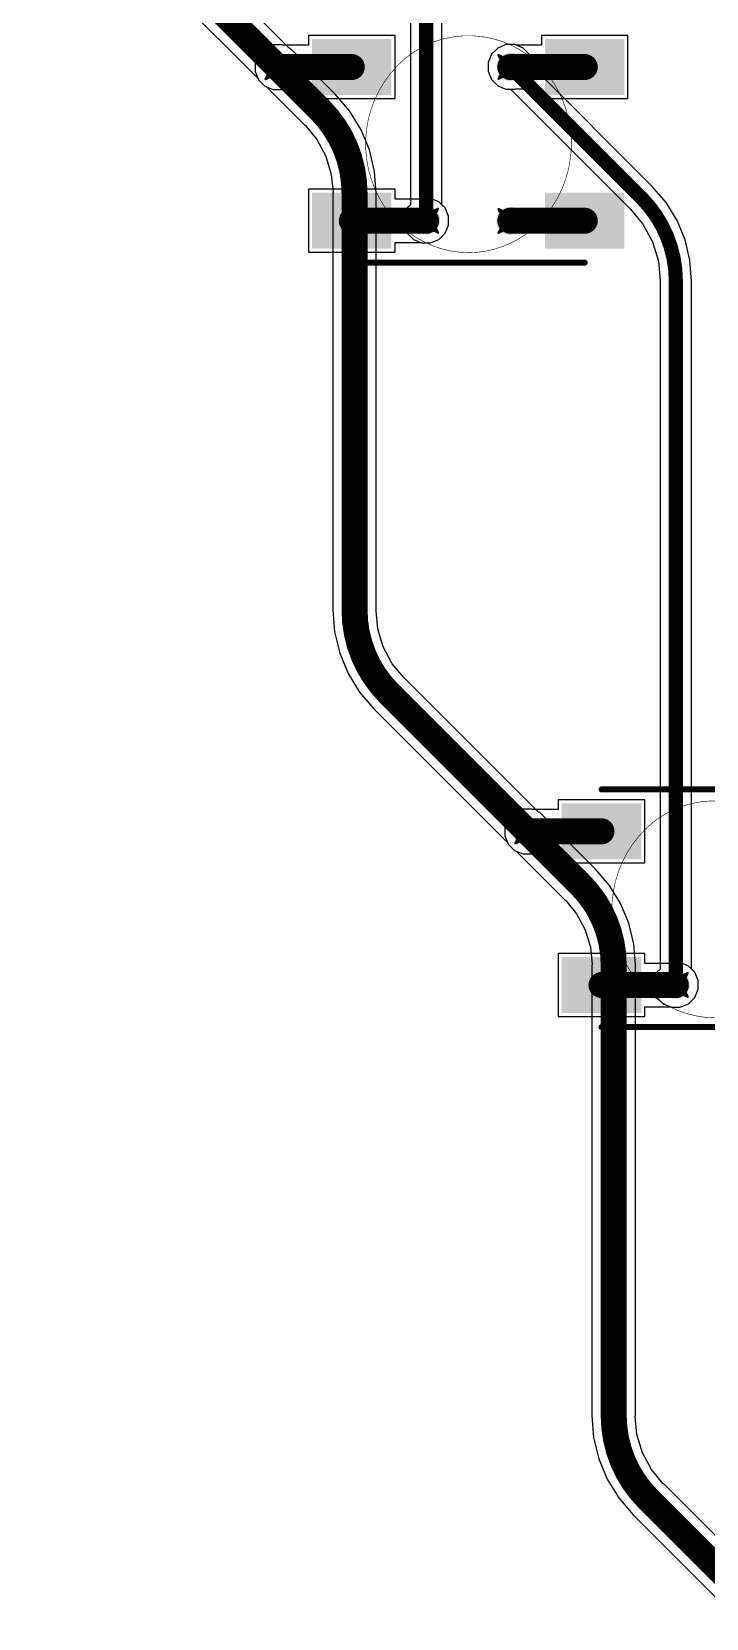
# Model space of a CAD drawing. Header units: inches. Extents: x -11 to 1110, y -7 to 455.
# Drawn here: x 216.54 to 231.02, y 182.35 to 216.41 of the extents above; entities that cross this region are included whole.
import ezdxf

# ---------------------------------------------------------------- set-up
doc = ezdxf.new("R2010")
doc.units = ezdxf.units.IN
for name, color, linetype in [('Bottom Layer', 5, 'Continuous'), ('Drill Drawing', 1, 'Continuous'), ('Mechanical 7', 56, 'Continuous'), ('Top Layer', 1, 'Continuous'), ('Top Overlay', 2, 'Continuous'), ('Top Paste', 8, 'Continuous'), ('Top Solder', 216, 'Continuous'), ('Via Holes', 16, 'Continuous')]:
    doc.layers.add(name, color=color, linetype=linetype)

msp = doc.modelspace()

# ---------------------------------------------------------------- hatches: boundary and pattern name
at = {"layer": 'Bottom Layer'}
h = msp.add_hatch(color=5, dxfattribs=at)
edge = h.paths.add_edge_path()
edge.add_arc((221.815, 215.648), 0.3, 0, 360)
h = msp.add_hatch(color=5, dxfattribs=at)
edge = h.paths.add_edge_path()
edge.add_arc((226.815, 215.655), 0.3, 0, 360)
h = msp.add_hatch(color=5, dxfattribs=at)
edge = h.paths.add_edge_path()
edge.add_arc((225.006, 212.355), 0.3, 0, 360)
h = msp.add_hatch(color=5, dxfattribs=at)
edge = h.paths.add_edge_path()
edge.add_arc((226.815, 212.348), 0.3, 0, 360)
h = msp.add_hatch(color=5, dxfattribs=at)
edge = h.paths.add_edge_path()
edge.add_arc((227.174, 199.24), 0.3, 0, 360)
h = msp.add_hatch(color=5, dxfattribs=at)
edge = h.paths.add_edge_path()
edge.add_arc((230.366, 195.947), 0.3, 0, 360)
at = {"layer": 'Top Layer'}
h = msp.add_hatch(color=1, dxfattribs=at)
edge = h.paths.add_edge_path()
edge.add_arc((221.815, 215.648), 0.3, 0, 360)
for points in [[(222.661, 216.152), (224.161, 216.152), (224.161, 215.152), (222.661, 215.152)], [(229.161, 215.152), (227.661, 215.152), (227.661, 216.152), (229.161, 216.152)], [(222.661, 212.852), (224.161, 212.852), (224.161, 211.852), (222.661, 211.852)], [(227.661, 212.852), (229.161, 212.852), (229.161, 211.852), (227.661, 211.852)], [(228.02, 199.743), (229.52, 199.743), (229.52, 198.743), (228.02, 198.743)], [(228.02, 196.443), (229.52, 196.443), (229.52, 195.443), (228.02, 195.443)]]:
    msp.add_hatch(color=1, dxfattribs=at).paths.add_polyline_path(points)
h = msp.add_hatch(color=1, dxfattribs=at)
edge = h.paths.add_edge_path()
edge.add_arc((226.815, 215.655), 0.3, 0, 360)
h = msp.add_hatch(color=1, dxfattribs=at)
edge = h.paths.add_edge_path()
edge.add_arc((225.006, 212.355), 0.3, 0, 360)
h = msp.add_hatch(color=1, dxfattribs=at)
edge = h.paths.add_edge_path()
edge.add_arc((226.815, 212.348), 0.3, 0, 360)
h = msp.add_hatch(color=1, dxfattribs=at)
edge = h.paths.add_edge_path()
edge.add_arc((227.174, 199.24), 0.3, 0, 360)
h = msp.add_hatch(color=1, dxfattribs=at)
edge = h.paths.add_edge_path()
edge.add_arc((230.366, 195.947), 0.3, 0, 360)
at = {"layer": 'Top Paste'}
for points in [[(222.661, 216.152), (224.161, 216.152), (224.161, 215.152), (222.661, 215.152)], [(229.161, 215.152), (227.661, 215.152), (227.661, 216.152), (229.161, 216.152)], [(222.661, 212.852), (224.161, 212.852), (224.161, 211.852), (222.661, 211.852)], [(227.661, 212.852), (229.161, 212.852), (229.161, 211.852), (227.661, 211.852)], [(228.02, 199.743), (229.52, 199.743), (229.52, 198.743), (228.02, 198.743)], [(228.02, 196.443), (229.52, 196.443), (229.52, 195.443), (228.02, 195.443)]]:
    msp.add_hatch(color=8, dxfattribs=at).paths.add_polyline_path(points)
at = {"layer": 'Top Solder'}
for points in [[(222.559, 216.253), (224.262, 216.253), (224.262, 215.05), (222.559, 215.05)], [(229.262, 215.05), (227.559, 215.05), (227.559, 216.253), (229.262, 216.253)], [(222.559, 212.953), (224.262, 212.953), (224.262, 211.75), (222.559, 211.75)], [(227.559, 212.953), (229.262, 212.953), (229.262, 211.75), (227.559, 211.75)], [(227.918, 199.845), (229.622, 199.845), (229.622, 198.642), (227.918, 198.642)], [(227.918, 196.545), (229.622, 196.545), (229.622, 195.342), (227.918, 195.342)]]:
    msp.add_hatch(color=216, dxfattribs=at).paths.add_polyline_path(points)
at = {"layer": 'Via Holes'}
h = msp.add_hatch(color=7, dxfattribs=at)
edge = h.paths.add_edge_path()
edge.add_arc((221.815, 215.648), 0.15, 0, 360)
h = msp.add_hatch(color=7, dxfattribs=at)
edge = h.paths.add_edge_path()
edge.add_arc((226.815, 215.655), 0.15, 0, 360)
h = msp.add_hatch(color=7, dxfattribs=at)
edge = h.paths.add_edge_path()
edge.add_arc((225.006, 212.355), 0.15, 0, 360)
h = msp.add_hatch(color=7, dxfattribs=at)
edge = h.paths.add_edge_path()
edge.add_arc((226.815, 212.348), 0.15, 0, 360)
h = msp.add_hatch(color=7, dxfattribs=at)
edge = h.paths.add_edge_path()
edge.add_arc((227.174, 199.24), 0.15, 0, 360)
h = msp.add_hatch(color=7, dxfattribs=at)
edge = h.paths.add_edge_path()
edge.add_arc((230.366, 195.947), 0.15, 0, 360)

# ---------------------------------------------------------------- linework, layer by layer
at = {"layer": 'Bottom Layer'}
for p, q in [((224.67, 226.997), (224.67, 212.694)), ((225.343, 212.694), (225.343, 226.997)), ((222.058, 216.065), (217.199, 220.923)), ((216.54, 220.264), (221.398, 215.406)), ((222.086, 216.053), (222.058, 216.065)), ((222.22, 215.919), (222.086, 216.053)), ((226.544, 216.06), (226.41, 215.926)), ((226.72, 216.133), (226.544, 216.06)), ((226.91, 216.133), (226.72, 216.133)), ((227.086, 216.06), (226.91, 216.133)), ((227.22, 215.926), (227.086, 216.06)), ((222.232, 215.891), (222.22, 215.919)), ((223.055, 215.068), (222.232, 215.891)), ((226.41, 215.926), (226.337, 215.75)), ((226.337, 215.75), (226.337, 215.56)), ((227.293, 215.75), (227.22, 215.926)), ((227.293, 215.653), (227.293, 215.75)), ((229.86, 213.086), (227.293, 215.653)), ((221.398, 215.406), (221.41, 215.378)), ((221.41, 215.378), (221.544, 215.243)), ((226.337, 215.56), (226.41, 215.384)), ((226.41, 215.384), (226.544, 215.25)), ((221.544, 215.243), (221.572, 215.232)), ((221.572, 215.232), (222.396, 214.408)), ((223.361, 214.709), (223.055, 215.068)), ((223.055, 215.068), (223.055, 215.068)), ((223.055, 215.068), (223.055, 215.068)), ((226.544, 215.25), (226.72, 215.177)), ((226.72, 215.177), (226.817, 215.177)), ((226.817, 215.177), (229.384, 212.61)), ((223.608, 214.307), (223.361, 214.709)), ((222.396, 214.408), (222.414, 214.396)), ((222.414, 214.396), (222.659, 214.098)), ((223.789, 213.871), (223.608, 214.307)), ((222.659, 214.098), (222.851, 213.738)), ((222.851, 213.738), (222.969, 213.348)), ((223.899, 213.412), (223.789, 213.871)), ((222.969, 213.348), (223.007, 212.963)), ((223.936, 212.942), (223.899, 213.412)), ((223.007, 212.963), (223.003, 212.942)), ((223.003, 212.942), (223.003, 203.997)), ((223.935, 203.997), (223.935, 212.942)), ((223.935, 212.942), (223.936, 212.942)), ((229.861, 213.088), (229.86, 213.086)), ((230.155, 212.745), (229.861, 213.088)), ((224.601, 212.626), (224.528, 212.45)), ((224.67, 212.694), (224.601, 212.626)), ((225.411, 212.626), (225.343, 212.694)), ((225.484, 212.45), (225.411, 212.626)), ((229.384, 212.61), (229.396, 212.602)), ((229.396, 212.602), (229.661, 212.279)), ((230.391, 212.359), (230.155, 212.745)), ((224.528, 212.45), (224.528, 212.26)), ((224.528, 212.26), (224.601, 212.084)), ((225.411, 212.084), (225.484, 212.26)), ((225.484, 212.26), (225.484, 212.45)), ((229.661, 212.279), (229.865, 211.897)), ((230.564, 211.942), (230.391, 212.359)), ((224.601, 212.084), (224.736, 211.95)), ((224.736, 211.95), (224.911, 211.877)), ((224.911, 211.877), (225.101, 211.877)), ((225.101, 211.877), (225.277, 211.95)), ((225.277, 211.95), (225.411, 212.084)), ((229.865, 211.897), (229.991, 211.483)), ((230.669, 211.503), (230.564, 211.942)), ((229.991, 211.483), (230.032, 211.067)), ((230.705, 211.052), (230.669, 211.503)), ((230.032, 211.067), (230.029, 211.052)), ((230.029, 211.052), (230.029, 196.286)), ((230.702, 196.286), (230.702, 211.052)), ((230.702, 211.052), (230.705, 211.052)), ((223.003, 203.997), (223.003, 203.997)), ((223.003, 203.997), (223.04, 203.527)), ((223.931, 203.976), (223.935, 203.997)), ((223.969, 203.591), (223.931, 203.976)), ((223.04, 203.527), (223.15, 203.068)), ((224.087, 203.201), (223.969, 203.591)), ((223.15, 203.068), (223.33, 202.632)), ((224.28, 202.841), (224.087, 203.201)), ((224.525, 202.543), (224.28, 202.841)), ((223.33, 202.632), (223.577, 202.23)), ((224.543, 202.531), (224.525, 202.543)), ((227.417, 199.657), (224.543, 202.531)), ((223.577, 202.23), (223.883, 201.871)), ((223.883, 201.871), (223.884, 201.871)), ((223.884, 201.871), (226.758, 198.997)), ((227.445, 199.645), (227.417, 199.657)), ((227.579, 199.51), (227.445, 199.645)), ((227.591, 199.482), (227.579, 199.51)), ((228.644, 198.43), (227.591, 199.482)), ((226.758, 198.997), (226.769, 198.969)), ((226.769, 198.969), (226.904, 198.835)), ((226.904, 198.835), (226.932, 198.823)), ((226.932, 198.823), (227.984, 197.77)), ((228.941, 198.082), (228.644, 198.43)), ((228.644, 198.43), (228.644, 198.43)), ((229.18, 197.691), (228.941, 198.082)), ((227.984, 197.77), (228.001, 197.759)), ((228.001, 197.759), (228.236, 197.473)), ((229.355, 197.269), (229.18, 197.691)), ((228.236, 197.473), (228.42, 197.129)), ((229.462, 196.824), (229.355, 197.269)), ((228.42, 197.129), (228.533, 196.756)), ((228.533, 196.756), (228.57, 196.387)), ((229.498, 196.367), (229.462, 196.824)), ((228.57, 196.387), (228.566, 196.367)), ((228.566, 196.367), (228.566, 186.7)), ((229.498, 186.7), (229.498, 196.367)), ((229.498, 196.367), (229.498, 196.367)), ((229.961, 196.217), (229.888, 196.042)), ((230.029, 196.286), (229.961, 196.217)), ((230.771, 196.217), (230.702, 196.286)), ((230.843, 196.042), (230.771, 196.217)), ((229.888, 196.042), (229.888, 195.852)), ((230.843, 195.852), (230.843, 196.042)), ((229.888, 195.852), (229.961, 195.676)), ((229.961, 195.676), (230.095, 195.542)), ((230.095, 195.542), (230.271, 195.469)), ((230.461, 195.469), (230.636, 195.542)), ((230.636, 195.542), (230.771, 195.676)), ((230.771, 195.676), (230.843, 195.852)), ((230.271, 195.469), (230.461, 195.469)), ((228.566, 186.7), (228.565, 186.7)), ((228.565, 186.7), (228.602, 186.229)), ((229.494, 186.679), (229.498, 186.7)), ((229.532, 186.294), (229.494, 186.679)), ((228.602, 186.229), (228.712, 185.771)), ((229.65, 185.904), (229.532, 186.294)), ((228.712, 185.771), (228.893, 185.335)), ((229.842, 185.544), (229.65, 185.904)), ((228.893, 185.335), (229.14, 184.933)), ((230.088, 185.245), (229.842, 185.544)), ((230.105, 185.233), (230.088, 185.245)), ((232.294, 183.045), (230.105, 185.233)), ((229.14, 184.933), (229.446, 184.574)), ((229.446, 184.574), (229.446, 184.574)), ((229.446, 184.574), (231.634, 182.386))]:
    msp.add_line(p, q, dxfattribs=at)
for points in [[(225.006, 212.355, 0.305, 0.305, 0), (225.006, 226.997, 0.305, 0.305, 0)], [(216.869, 220.594, 0.559, 0.559, 0), (221.815, 215.648, 0.559, 0.559, 0)], [(221.815, 215.648, 0.559, 0.559, 0), (222.725, 214.738, 0.559, 0.559, 0)], [(226.815, 215.655, 0.305, 0.305, 0), (229.622, 212.848, 0.305, 0.305, 0)], [(222.725, 214.738, 0.559, 0.559, -0.198912), (223.469, 212.942, 0.559, 0.559, 0)], [(223.469, 203.997, 0.559, 0.559, 0), (223.469, 212.942, 0.559, 0.559, 0)], [(229.622, 212.848, 0.305, 0.305, -0.198912), (230.366, 211.052, 0.305, 0.305, 0)], [(230.366, 195.947, 0.305, 0.305, 0), (230.366, 211.052, 0.305, 0.305, 0)], [(224.213, 202.201, 0.559, 0.559, -0.198912), (223.469, 203.997, 0.559, 0.559, 0)], [(224.213, 202.201, 0.559, 0.559, 0), (227.174, 199.24, 0.559, 0.559, 0)], [(227.174, 199.24, 0.559, 0.559, 0), (228.314, 198.1, 0.559, 0.559, 0)], [(228.314, 198.1, 0.559, 0.559, -0.198912), (229.032, 196.367, 0.559, 0.559, 0)], [(229.032, 186.7, 0.559, 0.559, 0), (229.032, 196.367, 0.559, 0.559, 0)], [(229.776, 184.904, 0.559, 0.559, -0.198912), (229.032, 186.7, 0.559, 0.559, 0)], [(229.776, 184.904, 0.559, 0.559, 0), (232.051, 182.628, 0.559, 0.559, 0)]]:
    msp.add_lwpolyline(points, format="xyseb", dxfattribs=at)
for points in [[(221.675, 215.648, 0.279, 0.279, 1), (221.955, 215.648, 0.279, 0.279, 1)], [(221.675, 215.648, 0.279, 0.279, 1), (221.955, 215.648, 0.279, 0.279, 1)], [(226.739, 215.655, 0.152, 0.152, 1), (226.891, 215.655, 0.152, 0.152, 1)], [(222.586, 214.738, 0.279, 0.279, 1), (222.865, 214.738, 0.279, 0.279, 1)], [(222.586, 214.738, 0.279, 0.279, 1), (222.865, 214.738, 0.279, 0.279, 1)], [(223.329, 212.942, 0.279, 0.279, 1), (223.609, 212.942, 0.279, 0.279, 1)], [(223.329, 212.942, 0.279, 0.279, 1), (223.609, 212.942, 0.279, 0.279, 1)], [(229.545, 212.848, 0.152, 0.152, 1), (229.698, 212.848, 0.152, 0.152, 1)], [(229.545, 212.848, 0.152, 0.152, 1), (229.698, 212.848, 0.152, 0.152, 1)], [(224.93, 212.355, 0.152, 0.152, 1), (225.082, 212.355, 0.152, 0.152, 1)], [(230.289, 211.052, 0.152, 0.152, 1), (230.442, 211.052, 0.152, 0.152, 1)], [(230.289, 211.052, 0.152, 0.152, 1), (230.442, 211.052, 0.152, 0.152, 1)], [(223.329, 203.997, 0.279, 0.279, 1), (223.609, 203.997, 0.279, 0.279, 1)], [(223.329, 203.997, 0.279, 0.279, 1), (223.609, 203.997, 0.279, 0.279, 1)], [(224.073, 202.201, 0.279, 0.279, 1), (224.353, 202.201, 0.279, 0.279, 1)], [(224.073, 202.201, 0.279, 0.279, 1), (224.353, 202.201, 0.279, 0.279, 1)], [(227.035, 199.24, 0.279, 0.279, 1), (227.314, 199.24, 0.279, 0.279, 1)], [(227.035, 199.24, 0.279, 0.279, 1), (227.314, 199.24, 0.279, 0.279, 1)], [(228.174, 198.1, 0.279, 0.279, 1), (228.454, 198.1, 0.279, 0.279, 1)], [(228.174, 198.1, 0.279, 0.279, 1), (228.454, 198.1, 0.279, 0.279, 1)], [(228.892, 196.367, 0.279, 0.279, 1), (229.172, 196.367, 0.279, 0.279, 1)], [(228.892, 196.367, 0.279, 0.279, 1), (229.172, 196.367, 0.279, 0.279, 1)], [(230.289, 195.947, 0.152, 0.152, 1), (230.442, 195.947, 0.152, 0.152, 1)], [(228.892, 186.7, 0.279, 0.279, 1), (229.172, 186.7, 0.279, 0.279, 1)], [(228.892, 186.7, 0.279, 0.279, 1), (229.172, 186.7, 0.279, 0.279, 1)], [(229.636, 184.904, 0.279, 0.279, 1), (229.915, 184.904, 0.279, 0.279, 1)], [(229.636, 184.904, 0.279, 0.279, 1), (229.915, 184.904, 0.279, 0.279, 1)]]:
    msp.add_lwpolyline(points, format="xyseb", close=True, dxfattribs=at)
at = {"layer": 'Drill Drawing'}
for points in [[(221.561, 215.902, 0.0508, 0.0508, 0), (221.815, 215.775, 0.0508, 0.0508, 0)], [(221.561, 215.902, 0.0508, 0.0508, 0), (221.688, 215.648, 0.0508, 0.0508, 0)], [(221.561, 215.394, 0.0508, 0.0508, 0), (221.688, 215.648, 0.0508, 0.0508, 0)], [(221.815, 215.775, 0.0508, 0.0508, 0), (222.069, 215.902, 0.0508, 0.0508, 0)], [(221.942, 215.648, 0.0508, 0.0508, 0), (222.069, 215.902, 0.0508, 0.0508, 0)], [(221.942, 215.648, 0.0508, 0.0508, 0), (222.069, 215.394, 0.0508, 0.0508, 0)], [(226.561, 215.909, 0.0508, 0.0508, 0), (226.815, 215.782, 0.0508, 0.0508, 0)], [(226.561, 215.909, 0.0508, 0.0508, 0), (226.688, 215.655, 0.0508, 0.0508, 0)], [(226.561, 215.401, 0.0508, 0.0508, 0), (226.688, 215.655, 0.0508, 0.0508, 0)], [(226.815, 215.782, 0.0508, 0.0508, 0), (227.069, 215.909, 0.0508, 0.0508, 0)], [(226.942, 215.655, 0.0508, 0.0508, 0), (227.069, 215.909, 0.0508, 0.0508, 0)], [(226.942, 215.655, 0.0508, 0.0508, 0), (227.069, 215.401, 0.0508, 0.0508, 0)], [(221.561, 215.394, 0.0508, 0.0508, 0), (221.815, 215.521, 0.0508, 0.0508, 0)], [(221.815, 215.521, 0.0508, 0.0508, 0), (222.069, 215.394, 0.0508, 0.0508, 0)], [(226.561, 215.401, 0.0508, 0.0508, 0), (226.815, 215.528, 0.0508, 0.0508, 0)], [(226.815, 215.528, 0.0508, 0.0508, 0), (227.069, 215.401, 0.0508, 0.0508, 0)], [(224.752, 212.609, 0.0508, 0.0508, 0), (225.006, 212.482, 0.0508, 0.0508, 0)], [(224.752, 212.609, 0.0508, 0.0508, 0), (224.879, 212.355, 0.0508, 0.0508, 0)], [(225.006, 212.482, 0.0508, 0.0508, 0), (225.26, 212.609, 0.0508, 0.0508, 0)], [(225.133, 212.355, 0.0508, 0.0508, 0), (225.26, 212.609, 0.0508, 0.0508, 0)], [(226.561, 212.602, 0.0508, 0.0508, 0), (226.815, 212.475, 0.0508, 0.0508, 0)], [(226.561, 212.602, 0.0508, 0.0508, 0), (226.688, 212.348, 0.0508, 0.0508, 0)], [(226.815, 212.475, 0.0508, 0.0508, 0), (227.069, 212.602, 0.0508, 0.0508, 0)], [(226.942, 212.348, 0.0508, 0.0508, 0), (227.069, 212.602, 0.0508, 0.0508, 0)], [(224.752, 212.101, 0.0508, 0.0508, 0), (224.879, 212.355, 0.0508, 0.0508, 0)], [(224.752, 212.101, 0.0508, 0.0508, 0), (225.006, 212.228, 0.0508, 0.0508, 0)], [(225.006, 212.228, 0.0508, 0.0508, 0), (225.26, 212.101, 0.0508, 0.0508, 0)], [(225.133, 212.355, 0.0508, 0.0508, 0), (225.26, 212.101, 0.0508, 0.0508, 0)], [(226.561, 212.094, 0.0508, 0.0508, 0), (226.688, 212.348, 0.0508, 0.0508, 0)], [(226.561, 212.094, 0.0508, 0.0508, 0), (226.815, 212.221, 0.0508, 0.0508, 0)], [(226.815, 212.221, 0.0508, 0.0508, 0), (227.069, 212.094, 0.0508, 0.0508, 0)], [(226.942, 212.348, 0.0508, 0.0508, 0), (227.069, 212.094, 0.0508, 0.0508, 0)], [(226.92, 199.494, 0.0508, 0.0508, 0), (227.174, 199.367, 0.0508, 0.0508, 0)], [(226.92, 199.494, 0.0508, 0.0508, 0), (227.047, 199.24, 0.0508, 0.0508, 0)], [(226.92, 198.986, 0.0508, 0.0508, 0), (227.047, 199.24, 0.0508, 0.0508, 0)], [(227.174, 199.367, 0.0508, 0.0508, 0), (227.428, 199.494, 0.0508, 0.0508, 0)], [(227.301, 199.24, 0.0508, 0.0508, 0), (227.428, 199.494, 0.0508, 0.0508, 0)], [(227.301, 199.24, 0.0508, 0.0508, 0), (227.428, 198.986, 0.0508, 0.0508, 0)], [(226.92, 198.986, 0.0508, 0.0508, 0), (227.174, 199.113, 0.0508, 0.0508, 0)], [(227.174, 199.113, 0.0508, 0.0508, 0), (227.428, 198.986, 0.0508, 0.0508, 0)], [(230.112, 196.201, 0.0508, 0.0508, 0), (230.366, 196.074, 0.0508, 0.0508, 0)], [(230.112, 196.201, 0.0508, 0.0508, 0), (230.239, 195.947, 0.0508, 0.0508, 0)], [(230.366, 196.074, 0.0508, 0.0508, 0), (230.62, 196.201, 0.0508, 0.0508, 0)], [(230.493, 195.947, 0.0508, 0.0508, 0), (230.62, 196.201, 0.0508, 0.0508, 0)], [(230.112, 195.693, 0.0508, 0.0508, 0), (230.239, 195.947, 0.0508, 0.0508, 0)], [(230.493, 195.947, 0.0508, 0.0508, 0), (230.62, 195.693, 0.0508, 0.0508, 0)], [(230.112, 195.693, 0.0508, 0.0508, 0), (230.366, 195.82, 0.0508, 0.0508, 0)], [(230.366, 195.82, 0.0508, 0.0508, 0), (230.62, 195.693, 0.0508, 0.0508, 0)]]:
    msp.add_lwpolyline(points, format="xyseb", dxfattribs=at)
for points in [[(221.548, 215.902, 0.0254, 0.0254, 1), (221.574, 215.902, 0.0254, 0.0254, 1)], [(221.548, 215.902, 0.0254, 0.0254, 1), (221.574, 215.902, 0.0254, 0.0254, 1)], [(221.675, 215.648, 0.0254, 0.0254, 1), (221.701, 215.648, 0.0254, 0.0254, 1)], [(221.675, 215.648, 0.0254, 0.0254, 1), (221.701, 215.648, 0.0254, 0.0254, 1)], [(221.802, 215.775, 0.0254, 0.0254, 1), (221.828, 215.775, 0.0254, 0.0254, 1)], [(221.802, 215.775, 0.0254, 0.0254, 1), (221.828, 215.775, 0.0254, 0.0254, 1)], [(221.929, 215.648, 0.0254, 0.0254, 1), (221.955, 215.648, 0.0254, 0.0254, 1)], [(221.929, 215.648, 0.0254, 0.0254, 1), (221.955, 215.648, 0.0254, 0.0254, 1)], [(222.056, 215.902, 0.0254, 0.0254, 1), (222.082, 215.902, 0.0254, 0.0254, 1)], [(222.056, 215.902, 0.0254, 0.0254, 1), (222.082, 215.902, 0.0254, 0.0254, 1)], [(226.548, 215.909, 0.0254, 0.0254, 1), (226.574, 215.909, 0.0254, 0.0254, 1)], [(226.548, 215.909, 0.0254, 0.0254, 1), (226.574, 215.909, 0.0254, 0.0254, 1)], [(226.675, 215.655, 0.0254, 0.0254, 1), (226.701, 215.655, 0.0254, 0.0254, 1)], [(226.675, 215.655, 0.0254, 0.0254, 1), (226.701, 215.655, 0.0254, 0.0254, 1)], [(226.802, 215.782, 0.0254, 0.0254, 1), (226.828, 215.782, 0.0254, 0.0254, 1)], [(226.802, 215.782, 0.0254, 0.0254, 1), (226.828, 215.782, 0.0254, 0.0254, 1)], [(226.929, 215.655, 0.0254, 0.0254, 1), (226.955, 215.655, 0.0254, 0.0254, 1)], [(226.929, 215.655, 0.0254, 0.0254, 1), (226.955, 215.655, 0.0254, 0.0254, 1)], [(227.056, 215.909, 0.0254, 0.0254, 1), (227.082, 215.909, 0.0254, 0.0254, 1)], [(227.056, 215.909, 0.0254, 0.0254, 1), (227.082, 215.909, 0.0254, 0.0254, 1)], [(221.548, 215.394, 0.0254, 0.0254, 1), (221.574, 215.394, 0.0254, 0.0254, 1)], [(221.548, 215.394, 0.0254, 0.0254, 1), (221.574, 215.394, 0.0254, 0.0254, 1)], [(221.802, 215.521, 0.0254, 0.0254, 1), (221.828, 215.521, 0.0254, 0.0254, 1)], [(221.802, 215.521, 0.0254, 0.0254, 1), (221.828, 215.521, 0.0254, 0.0254, 1)], [(222.056, 215.394, 0.0254, 0.0254, 1), (222.082, 215.394, 0.0254, 0.0254, 1)], [(222.056, 215.394, 0.0254, 0.0254, 1), (222.082, 215.394, 0.0254, 0.0254, 1)], [(226.548, 215.401, 0.0254, 0.0254, 1), (226.574, 215.401, 0.0254, 0.0254, 1)], [(226.548, 215.401, 0.0254, 0.0254, 1), (226.574, 215.401, 0.0254, 0.0254, 1)], [(226.802, 215.528, 0.0254, 0.0254, 1), (226.828, 215.528, 0.0254, 0.0254, 1)], [(226.802, 215.528, 0.0254, 0.0254, 1), (226.828, 215.528, 0.0254, 0.0254, 1)], [(227.056, 215.401, 0.0254, 0.0254, 1), (227.082, 215.401, 0.0254, 0.0254, 1)], [(227.056, 215.401, 0.0254, 0.0254, 1), (227.082, 215.401, 0.0254, 0.0254, 1)], [(224.74, 212.609, 0.0254, 0.0254, 1), (224.765, 212.609, 0.0254, 0.0254, 1)], [(224.74, 212.609, 0.0254, 0.0254, 1), (224.765, 212.609, 0.0254, 0.0254, 1)], [(225.248, 212.609, 0.0254, 0.0254, 1), (225.273, 212.609, 0.0254, 0.0254, 1)], [(225.248, 212.609, 0.0254, 0.0254, 1), (225.273, 212.609, 0.0254, 0.0254, 1)], [(226.548, 212.602, 0.0254, 0.0254, 1), (226.574, 212.602, 0.0254, 0.0254, 1)], [(226.548, 212.602, 0.0254, 0.0254, 1), (226.574, 212.602, 0.0254, 0.0254, 1)], [(227.056, 212.602, 0.0254, 0.0254, 1), (227.082, 212.602, 0.0254, 0.0254, 1)], [(227.056, 212.602, 0.0254, 0.0254, 1), (227.082, 212.602, 0.0254, 0.0254, 1)], [(224.867, 212.355, 0.0254, 0.0254, 1), (224.892, 212.355, 0.0254, 0.0254, 1)], [(224.867, 212.355, 0.0254, 0.0254, 1), (224.892, 212.355, 0.0254, 0.0254, 1)], [(224.994, 212.482, 0.0254, 0.0254, 1), (225.019, 212.482, 0.0254, 0.0254, 1)], [(224.994, 212.482, 0.0254, 0.0254, 1), (225.019, 212.482, 0.0254, 0.0254, 1)], [(224.994, 212.228, 0.0254, 0.0254, 1), (225.019, 212.228, 0.0254, 0.0254, 1)], [(224.994, 212.228, 0.0254, 0.0254, 1), (225.019, 212.228, 0.0254, 0.0254, 1)], [(225.121, 212.355, 0.0254, 0.0254, 1), (225.146, 212.355, 0.0254, 0.0254, 1)], [(225.121, 212.355, 0.0254, 0.0254, 1), (225.146, 212.355, 0.0254, 0.0254, 1)], [(226.675, 212.348, 0.0254, 0.0254, 1), (226.701, 212.348, 0.0254, 0.0254, 1)], [(226.675, 212.348, 0.0254, 0.0254, 1), (226.701, 212.348, 0.0254, 0.0254, 1)], [(226.802, 212.475, 0.0254, 0.0254, 1), (226.828, 212.475, 0.0254, 0.0254, 1)], [(226.802, 212.475, 0.0254, 0.0254, 1), (226.828, 212.475, 0.0254, 0.0254, 1)], [(226.802, 212.221, 0.0254, 0.0254, 1), (226.828, 212.221, 0.0254, 0.0254, 1)], [(226.802, 212.221, 0.0254, 0.0254, 1), (226.828, 212.221, 0.0254, 0.0254, 1)], [(226.929, 212.348, 0.0254, 0.0254, 1), (226.955, 212.348, 0.0254, 0.0254, 1)], [(226.929, 212.348, 0.0254, 0.0254, 1), (226.955, 212.348, 0.0254, 0.0254, 1)], [(224.74, 212.101, 0.0254, 0.0254, 1), (224.765, 212.101, 0.0254, 0.0254, 1)], [(224.74, 212.101, 0.0254, 0.0254, 1), (224.765, 212.101, 0.0254, 0.0254, 1)], [(225.248, 212.101, 0.0254, 0.0254, 1), (225.273, 212.101, 0.0254, 0.0254, 1)], [(225.248, 212.101, 0.0254, 0.0254, 1), (225.273, 212.101, 0.0254, 0.0254, 1)], [(226.548, 212.094, 0.0254, 0.0254, 1), (226.574, 212.094, 0.0254, 0.0254, 1)], [(226.548, 212.094, 0.0254, 0.0254, 1), (226.574, 212.094, 0.0254, 0.0254, 1)], [(227.056, 212.094, 0.0254, 0.0254, 1), (227.082, 212.094, 0.0254, 0.0254, 1)], [(227.056, 212.094, 0.0254, 0.0254, 1), (227.082, 212.094, 0.0254, 0.0254, 1)], [(226.908, 199.494, 0.0254, 0.0254, 1), (226.933, 199.494, 0.0254, 0.0254, 1)], [(226.908, 199.494, 0.0254, 0.0254, 1), (226.933, 199.494, 0.0254, 0.0254, 1)], [(227.035, 199.24, 0.0254, 0.0254, 1), (227.06, 199.24, 0.0254, 0.0254, 1)], [(227.035, 199.24, 0.0254, 0.0254, 1), (227.06, 199.24, 0.0254, 0.0254, 1)], [(227.162, 199.367, 0.0254, 0.0254, 1), (227.187, 199.367, 0.0254, 0.0254, 1)], [(227.162, 199.367, 0.0254, 0.0254, 1), (227.187, 199.367, 0.0254, 0.0254, 1)], [(227.289, 199.24, 0.0254, 0.0254, 1), (227.314, 199.24, 0.0254, 0.0254, 1)], [(227.289, 199.24, 0.0254, 0.0254, 1), (227.314, 199.24, 0.0254, 0.0254, 1)], [(227.416, 199.494, 0.0254, 0.0254, 1), (227.441, 199.494, 0.0254, 0.0254, 1)], [(227.416, 199.494, 0.0254, 0.0254, 1), (227.441, 199.494, 0.0254, 0.0254, 1)], [(226.908, 198.986, 0.0254, 0.0254, 1), (226.933, 198.986, 0.0254, 0.0254, 1)], [(226.908, 198.986, 0.0254, 0.0254, 1), (226.933, 198.986, 0.0254, 0.0254, 1)], [(227.162, 199.113, 0.0254, 0.0254, 1), (227.187, 199.113, 0.0254, 0.0254, 1)], [(227.162, 199.113, 0.0254, 0.0254, 1), (227.187, 199.113, 0.0254, 0.0254, 1)], [(227.416, 198.986, 0.0254, 0.0254, 1), (227.441, 198.986, 0.0254, 0.0254, 1)], [(227.416, 198.986, 0.0254, 0.0254, 1), (227.441, 198.986, 0.0254, 0.0254, 1)], [(230.099, 196.201, 0.0254, 0.0254, 1), (230.124, 196.201, 0.0254, 0.0254, 1)], [(230.099, 196.201, 0.0254, 0.0254, 1), (230.124, 196.201, 0.0254, 0.0254, 1)], [(230.607, 196.201, 0.0254, 0.0254, 1), (230.632, 196.201, 0.0254, 0.0254, 1)], [(230.607, 196.201, 0.0254, 0.0254, 1), (230.632, 196.201, 0.0254, 0.0254, 1)], [(230.226, 195.947, 0.0254, 0.0254, 1), (230.251, 195.947, 0.0254, 0.0254, 1)], [(230.226, 195.947, 0.0254, 0.0254, 1), (230.251, 195.947, 0.0254, 0.0254, 1)], [(230.353, 196.074, 0.0254, 0.0254, 1), (230.378, 196.074, 0.0254, 0.0254, 1)], [(230.353, 196.074, 0.0254, 0.0254, 1), (230.378, 196.074, 0.0254, 0.0254, 1)], [(230.48, 195.947, 0.0254, 0.0254, 1), (230.505, 195.947, 0.0254, 0.0254, 1)], [(230.48, 195.947, 0.0254, 0.0254, 1), (230.505, 195.947, 0.0254, 0.0254, 1)], [(230.099, 195.693, 0.0254, 0.0254, 1), (230.124, 195.693, 0.0254, 0.0254, 1)], [(230.099, 195.693, 0.0254, 0.0254, 1), (230.124, 195.693, 0.0254, 0.0254, 1)], [(230.353, 195.82, 0.0254, 0.0254, 1), (230.378, 195.82, 0.0254, 0.0254, 1)], [(230.353, 195.82, 0.0254, 0.0254, 1), (230.378, 195.82, 0.0254, 0.0254, 1)], [(230.607, 195.693, 0.0254, 0.0254, 1), (230.632, 195.693, 0.0254, 0.0254, 1)], [(230.607, 195.693, 0.0254, 0.0254, 1), (230.632, 195.693, 0.0254, 0.0254, 1)]]:
    msp.add_lwpolyline(points, format="xyseb", close=True, dxfattribs=at)
at = {"layer": 'Mechanical 7'}
for points in [[(225.179, 216.195, 0.0127, 0.0127, -0.38208), (227.849, 215.124, 0.0127, 0.0127, 0)], [(224.559, 215.839, 0.0127, 0.0127, -0.083052), (225.179, 216.195, 0.0127, 0.0127, 0)], [(223.835, 213.222, 0.0127, 0.0127, -0.308629), (224.559, 215.839, 0.0127, 0.0127, 0)], [(227.849, 215.124, 0.0127, 0.0127, -0.039003), (227.996, 214.778, 0.0127, 0.0127, 0)], [(227.996, 214.778, 0.0127, 0.0127, -0.307442), (227.27, 212.158, 0.0127, 0.0127, 0)], [(224.087, 212.693, 0.0127, 0.0127, -0.061547), (223.835, 213.222, 0.0127, 0.0127, 0)], [(225.915, 211.666, 0.0127, 0.0127, -0.255986), (224.087, 212.693, 0.0127, 0.0127, 0)], [(227.27, 212.158, 0.0127, 0.0127, -0.083202), (226.651, 211.801, 0.0127, 0.0127, 0)], [(226.651, 211.801, 0.0127, 0.0127, -0.091857), (225.915, 211.666, 0.0127, 0.0127, 0)], [(229.888, 199.446, 0.0127, 0.0127, -0.083567), (230.516, 199.787, 0.0127, 0.0127, 0)], [(230.516, 199.787, 0.0127, 0.0127, -0.381922), (233.16, 198.647, 0.0127, 0.0127, 0)], [(229.106, 196.846, 0.0127, 0.0127, -0.308261), (229.888, 199.446, 0.0127, 0.0127, 0)], [(229.351, 196.301, 0.0127, 0.0127, -0.062591), (229.106, 196.846, 0.0127, 0.0127, 0)], [(231.201, 195.24, 0.0127, 0.0127, -0.261285), (229.351, 196.301, 0.0127, 0.0127, 0)]]:
    msp.add_lwpolyline(points, format="xyseb", dxfattribs=at)
for points in [[(225.176, 216.195, 0.00635, 0.00635, 1), (225.182, 216.195, 0.00635, 0.00635, 1)], [(225.176, 216.195, 0.00635, 0.00635, 1), (225.182, 216.195, 0.00635, 0.00635, 1)], [(224.556, 215.839, 0.00635, 0.00635, 1), (224.562, 215.839, 0.00635, 0.00635, 1)], [(224.556, 215.839, 0.00635, 0.00635, 1), (224.562, 215.839, 0.00635, 0.00635, 1)], [(227.846, 215.124, 0.00635, 0.00635, 1), (227.852, 215.124, 0.00635, 0.00635, 1)], [(227.846, 215.124, 0.00635, 0.00635, 1), (227.852, 215.124, 0.00635, 0.00635, 1)], [(227.993, 214.778, 0.00635, 0.00635, 1), (227.999, 214.778, 0.00635, 0.00635, 1)], [(227.993, 214.778, 0.00635, 0.00635, 1), (227.999, 214.778, 0.00635, 0.00635, 1)], [(223.831, 213.222, 0.00635, 0.00635, 1), (223.838, 213.222, 0.00635, 0.00635, 1)], [(223.831, 213.222, 0.00635, 0.00635, 1), (223.838, 213.222, 0.00635, 0.00635, 1)], [(224.084, 212.693, 0.00635, 0.00635, 1), (224.09, 212.693, 0.00635, 0.00635, 1)], [(224.084, 212.693, 0.00635, 0.00635, 1), (224.09, 212.693, 0.00635, 0.00635, 1)], [(227.267, 212.158, 0.00635, 0.00635, 1), (227.274, 212.158, 0.00635, 0.00635, 1)], [(227.267, 212.158, 0.00635, 0.00635, 1), (227.274, 212.158, 0.00635, 0.00635, 1)], [(225.912, 211.666, 0.00635, 0.00635, 1), (225.919, 211.666, 0.00635, 0.00635, 1)], [(225.912, 211.666, 0.00635, 0.00635, 1), (225.919, 211.666, 0.00635, 0.00635, 1)], [(226.648, 211.801, 0.00635, 0.00635, 1), (226.654, 211.801, 0.00635, 0.00635, 1)], [(226.648, 211.801, 0.00635, 0.00635, 1), (226.654, 211.801, 0.00635, 0.00635, 1)], [(230.513, 199.787, 0.00635, 0.00635, 1), (230.519, 199.787, 0.00635, 0.00635, 1)], [(230.513, 199.787, 0.00635, 0.00635, 1), (230.519, 199.787, 0.00635, 0.00635, 1)], [(229.885, 199.446, 0.00635, 0.00635, 1), (229.891, 199.446, 0.00635, 0.00635, 1)], [(229.885, 199.446, 0.00635, 0.00635, 1), (229.891, 199.446, 0.00635, 0.00635, 1)], [(229.103, 196.846, 0.00635, 0.00635, 1), (229.109, 196.846, 0.00635, 0.00635, 1)], [(229.103, 196.846, 0.00635, 0.00635, 1), (229.109, 196.846, 0.00635, 0.00635, 1)], [(229.348, 196.301, 0.00635, 0.00635, 1), (229.355, 196.301, 0.00635, 0.00635, 1)], [(229.348, 196.301, 0.00635, 0.00635, 1), (229.355, 196.301, 0.00635, 0.00635, 1)]]:
    msp.add_lwpolyline(points, format="xyseb", close=True, dxfattribs=at)
at = {"layer": 'Top Layer'}
for p, q in [((224.338, 216.329), (222.483, 216.329)), ((222.483, 216.329), (222.483, 216.118)), ((224.338, 214.974), (224.338, 216.329)), ((229.338, 216.329), (227.483, 216.329)), ((227.483, 216.329), (227.483, 216.118)), ((229.338, 214.974), (229.338, 216.329)), ((221.544, 216.053), (221.41, 215.919)), ((221.72, 216.126), (221.544, 216.053)), ((221.91, 216.126), (221.72, 216.126)), ((221.93, 216.118), (221.91, 216.126)), ((222.483, 216.118), (221.93, 216.118)), ((226.544, 216.06), (226.41, 215.926)), ((226.72, 216.133), (226.544, 216.06)), ((226.91, 216.133), (226.72, 216.133)), ((226.946, 216.118), (226.91, 216.133)), ((227.483, 216.118), (226.946, 216.118)), ((221.41, 215.919), (221.337, 215.743)), ((221.337, 215.743), (221.337, 215.553)), ((226.41, 215.926), (226.337, 215.75)), ((226.337, 215.75), (226.337, 215.56)), ((221.337, 215.553), (221.41, 215.378)), ((221.41, 215.378), (221.544, 215.243)), ((226.337, 215.56), (226.41, 215.384)), ((226.41, 215.384), (226.544, 215.25)), ((221.544, 215.243), (221.72, 215.17)), ((221.72, 215.17), (221.91, 215.17)), ((221.91, 215.17), (221.946, 215.185)), ((221.946, 215.185), (222.483, 215.185)), ((222.483, 215.185), (222.483, 214.974)), ((222.483, 214.974), (224.338, 214.974)), ((226.544, 215.25), (226.72, 215.177)), ((226.72, 215.177), (226.91, 215.177)), ((226.91, 215.177), (226.93, 215.185)), ((226.93, 215.185), (227.483, 215.185)), ((227.483, 215.185), (227.483, 214.974)), ((227.483, 214.974), (229.338, 214.974)), ((224.338, 213.029), (222.483, 213.029)), ((222.483, 213.029), (222.483, 211.674)), ((224.338, 212.818), (224.338, 213.029)), ((224.875, 212.818), (224.338, 212.818)), ((224.911, 212.833), (224.875, 212.818)), ((225.101, 212.833), (224.911, 212.833)), ((225.277, 212.76), (225.101, 212.833)), ((225.411, 212.626), (225.277, 212.76)), ((225.484, 212.45), (225.411, 212.626)), ((225.411, 212.084), (225.484, 212.26)), ((225.484, 212.26), (225.484, 212.45)), ((224.338, 211.674), (224.338, 211.885)), ((224.338, 211.885), (224.891, 211.885)), ((224.891, 211.885), (224.911, 211.877)), ((224.911, 211.877), (225.101, 211.877)), ((225.101, 211.877), (225.277, 211.95)), ((225.277, 211.95), (225.411, 212.084)), ((222.483, 211.674), (224.338, 211.674)), ((226.904, 199.645), (226.769, 199.51)), ((227.079, 199.718), (226.904, 199.645)), ((227.269, 199.718), (227.079, 199.718)), ((227.289, 199.709), (227.269, 199.718)), ((227.842, 199.709), (227.289, 199.709)), ((229.698, 199.921), (227.842, 199.921)), ((227.842, 199.921), (227.842, 199.709)), ((229.698, 198.565), (229.698, 199.921)), ((226.769, 199.51), (226.697, 199.335)), ((226.697, 199.335), (226.697, 199.145)), ((226.697, 199.145), (226.769, 198.969)), ((226.769, 198.969), (226.904, 198.835)), ((226.904, 198.835), (227.079, 198.762)), ((227.079, 198.762), (227.269, 198.762)), ((227.269, 198.762), (227.306, 198.777)), ((227.306, 198.777), (227.842, 198.777)), ((227.842, 198.777), (227.842, 198.565)), ((227.842, 198.565), (229.698, 198.565)), ((229.698, 196.621), (227.842, 196.621)), ((227.842, 196.621), (227.842, 195.265)), ((229.698, 196.409), (229.698, 196.621)), ((230.234, 196.409), (229.698, 196.409)), ((230.271, 196.424), (230.234, 196.409)), ((230.461, 196.424), (230.271, 196.424)), ((230.636, 196.352), (230.461, 196.424)), ((230.771, 196.217), (230.636, 196.352)), ((230.843, 196.042), (230.771, 196.217)), ((230.843, 195.852), (230.843, 196.042)), ((230.461, 195.469), (230.636, 195.542)), ((230.636, 195.542), (230.771, 195.676)), ((230.771, 195.676), (230.843, 195.852)), ((227.842, 195.265), (229.698, 195.265)), ((229.698, 195.265), (229.698, 195.477)), ((229.698, 195.477), (230.251, 195.477)), ((230.251, 195.477), (230.271, 195.469)), ((230.271, 195.469), (230.461, 195.469))]:
    msp.add_line(p, q, dxfattribs=at)
for points in [[(221.815, 215.652, 0.559, 0.559, 0), (223.411, 215.652, 0.559, 0.559, 0)], [(226.815, 215.652, 0.559, 0.559, 0), (228.411, 215.652, 0.559, 0.559, 0)], [(223.411, 212.352, 0.559, 0.559, 0), (225.006, 212.352, 0.559, 0.559, 0)], [(226.815, 212.352, 0.559, 0.559, 0), (228.411, 212.352, 0.559, 0.559, 0)], [(227.174, 199.243, 0.559, 0.559, 0), (228.77, 199.243, 0.559, 0.559, 0)], [(228.77, 195.943, 0.559, 0.559, 0), (230.366, 195.943, 0.559, 0.559, 0)]]:
    msp.add_lwpolyline(points, format="xyseb", dxfattribs=at)
for points in [[(221.675, 215.652, 0.279, 0.279, 1), (221.955, 215.652, 0.279, 0.279, 1)], [(223.271, 215.652, 0.279, 0.279, 1), (223.55, 215.652, 0.279, 0.279, 1)], [(226.675, 215.652, 0.279, 0.279, 1), (226.955, 215.652, 0.279, 0.279, 1)], [(228.271, 215.652, 0.279, 0.279, 1), (228.55, 215.652, 0.279, 0.279, 1)], [(223.271, 212.352, 0.279, 0.279, 1), (223.55, 212.352, 0.279, 0.279, 1)], [(224.867, 212.352, 0.279, 0.279, 1), (225.146, 212.352, 0.279, 0.279, 1)], [(226.675, 212.352, 0.279, 0.279, 1), (226.955, 212.352, 0.279, 0.279, 1)], [(228.271, 212.352, 0.279, 0.279, 1), (228.55, 212.352, 0.279, 0.279, 1)], [(227.035, 199.243, 0.279, 0.279, 1), (227.314, 199.243, 0.279, 0.279, 1)], [(228.63, 199.243, 0.279, 0.279, 1), (228.91, 199.243, 0.279, 0.279, 1)], [(228.63, 195.943, 0.279, 0.279, 1), (228.91, 195.943, 0.279, 0.279, 1)], [(230.226, 195.943, 0.279, 0.279, 1), (230.505, 195.943, 0.279, 0.279, 1)]]:
    msp.add_lwpolyline(points, format="xyseb", close=True, dxfattribs=at)
at = {"layer": 'Top Overlay'}
for points in [[(222.355, 215.805, 0.254, 0.254, 0), (222.482, 215.678, 0.254, 0.254, 0)], [(222.355, 215.551, 0.254, 0.254, 0), (222.355, 215.805, 0.254, 0.254, 0)], [(222.355, 215.551, 0.254, 0.254, 0), (222.482, 215.678, 0.254, 0.254, 0)], [(223.411, 211.451, 0.127, 0.127, 0), (228.411, 211.451, 0.127, 0.127, 0)], [(228.77, 200.144, 0.127, 0.127, 0), (233.77, 200.144, 0.127, 0.127, 0)], [(227.714, 199.397, 0.254, 0.254, 0), (227.841, 199.27, 0.254, 0.254, 0)], [(227.714, 199.143, 0.254, 0.254, 0), (227.714, 199.397, 0.254, 0.254, 0)], [(227.714, 199.143, 0.254, 0.254, 0), (227.841, 199.27, 0.254, 0.254, 0)], [(228.77, 195.042, 0.127, 0.127, 0), (233.77, 195.042, 0.127, 0.127, 0)]]:
    msp.add_lwpolyline(points, format="xyseb", dxfattribs=at)
for points in [[(222.291, 215.805, 0.127, 0.127, 1), (222.418, 215.805, 0.127, 0.127, 1)], [(222.291, 215.805, 0.127, 0.127, 1), (222.418, 215.805, 0.127, 0.127, 1)], [(222.291, 215.551, 0.127, 0.127, 1), (222.418, 215.551, 0.127, 0.127, 1)], [(222.291, 215.551, 0.127, 0.127, 1), (222.418, 215.551, 0.127, 0.127, 1)], [(222.418, 215.678, 0.127, 0.127, 1), (222.545, 215.678, 0.127, 0.127, 1)], [(222.418, 215.678, 0.127, 0.127, 1), (222.545, 215.678, 0.127, 0.127, 1)], [(223.379, 211.451, 0.0635, 0.0635, 1), (223.442, 211.451, 0.0635, 0.0635, 1)], [(228.379, 211.451, 0.0635, 0.0635, 1), (228.442, 211.451, 0.0635, 0.0635, 1)], [(228.738, 200.144, 0.0635, 0.0635, 1), (228.802, 200.144, 0.0635, 0.0635, 1)], [(227.65, 199.397, 0.127, 0.127, 1), (227.777, 199.397, 0.127, 0.127, 1)], [(227.65, 199.397, 0.127, 0.127, 1), (227.777, 199.397, 0.127, 0.127, 1)], [(227.65, 199.143, 0.127, 0.127, 1), (227.777, 199.143, 0.127, 0.127, 1)], [(227.65, 199.143, 0.127, 0.127, 1), (227.777, 199.143, 0.127, 0.127, 1)], [(227.777, 199.27, 0.127, 0.127, 1), (227.904, 199.27, 0.127, 0.127, 1)], [(227.777, 199.27, 0.127, 0.127, 1), (227.904, 199.27, 0.127, 0.127, 1)], [(228.738, 195.042, 0.0635, 0.0635, 1), (228.802, 195.042, 0.0635, 0.0635, 1)]]:
    msp.add_lwpolyline(points, format="xyseb", close=True, dxfattribs=at)

doc.saveas('drawing.dxf')
